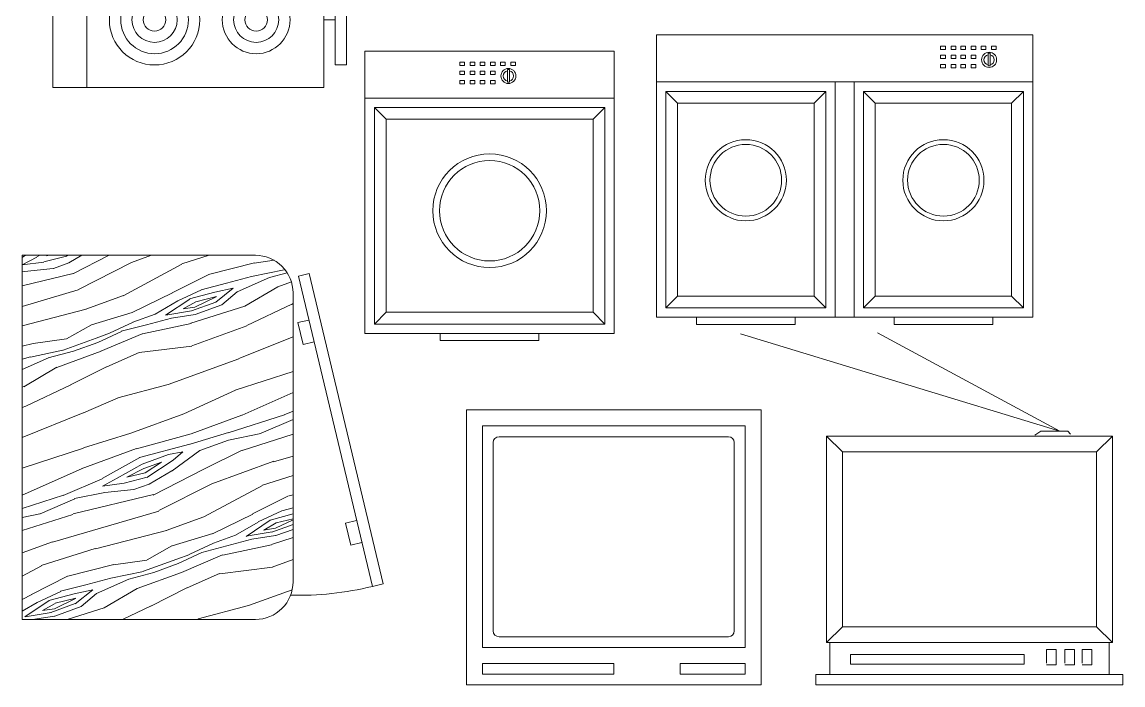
# Model space of a CAD drawing. Header units: millimetres. Extents: x -37049 to 129367, y 25385 to 90033.
# Drawn here: x 32367 to 34707, y 39716 to 41125 of the extents above; entities that cross this region are included whole.
import ezdxf

# ---------------------------------------------------------------- set-up
doc = ezdxf.new("R2010")
doc.units = ezdxf.units.MM
doc.header["$MEASUREMENT"] = 0
doc.layers.add('NTHAY1', color=61, linetype='Continuous', lineweight=25)
doc.layers.add('NVDUNG', color=143, linetype='Continuous', lineweight=13)

# ---------------------------------------------------------------- blocks, each defined once
blk = doc.blocks.new('A$C67FB2545')
at = {"layer": 'NVDUNG'}
for p, q in [((72, 773.8), (72, 0)), ((576, 629.8), (600, 629.8)), ((600, 581.8), (576, 581.8)), ((600, 192), (576, 192)), ((576, 144), (600, 144))]:
    blk.add_line(p, q, dxfattribs=at)
at = {"layer": 'NVDUNG', "color": 44, "lineweight": 9}
for p, q in [((144, 506.9), (144, 266.9)), ((480, 266.9), (480, 506.9)), ((480, 482.9), (144, 482.9)), ((144, 458.9), (480, 458.9)), ((480, 434.9), (144, 434.9)), ((144, 410.9), (480, 410.9)), ((480, 386.9), (144, 386.9)), ((144, 362.9), (480, 362.9)), ((480, 338.9), (144, 338.9)), ((144, 314.9), (480, 314.9)), ((480, 290.9), (144, 290.9))]:
    blk.add_line(p, q, dxfattribs=at)
at = {"layer": 'NVDUNG'}
for points in [[(576, 773.8), (0, 773.8), (0, 0), (576, 0)], [(624, 725.8), (600, 725.8), (600, 48), (624, 48)]]:
    blk.add_lwpolyline(points, close=True, dxfattribs=at)
at = {"layer": 'NVDUNG', "color": 44, "lineweight": 9}
blk.add_lwpolyline([(504, 506.9), (120, 506.9), (120, 266.9), (504, 266.9)], close=True, dxfattribs=at)
for centre, radius in [((216, 629.8), 96), ((216, 629.8), 72), ((432, 629.8), 72), ((216, 629.8), 48), ((432, 629.8), 48), ((216, 629.8), 24), ((432, 629.8), 24), ((216, 144), 96), ((216, 144), 72), ((432, 144), 72), ((216, 144), 48), ((432, 144), 48), ((216, 144), 24), ((432, 144), 24)]:
    blk.add_circle(centre, radius, dxfattribs=at)
blk = doc.blocks.new('A$C7E135255')
at = {"layer": 'NVDUNG'}
for p, q in [((679.2, 539.1), (0, 746.2)), ((679.2, 539.1), (291.4, 748.2)), ((638.2, 539.1), (625.9, 530.9)), ((695.7, 539.1), (638.2, 539.1)), ((701.8, 533), (695.7, 539.1)), ((790.6, 528.8), (183.1, 528.8)), ((183.1, 90), (183.1, 528.8)), ((216.9, 495), (183.1, 528.8)), ((756.9, 495), (790.6, 528.8)), ((790.6, 90), (790.6, 528.8)), ((756.9, 495), (216.9, 495)), ((216.9, 123.8), (216.9, 495)), ((756.9, 123.8), (756.9, 495)), ((216.9, 123.8), (183.1, 90)), ((756.9, 123.8), (216.9, 123.8)), ((756.9, 123.8), (790.6, 90)), ((790.6, 90), (183.1, 90)), ((189.9, 22.5), (189.9, 90)), ((650.5, 46.6), (650.5, 75.3)), ((650.5, 75.3), (671, 75.3)), ((671, 75.3), (671, 42.5)), ((689.5, 46.6), (689.5, 75.3)), ((689.5, 75.3), (710, 75.3)), ((710, 75.3), (710, 42.5)), ((726.4, 46.6), (726.4, 75.3)), ((726.4, 75.3), (746.9, 75.3)), ((746.9, 75.3), (746.9, 42.5)), ((783.9, 22.5), (783.9, 90)), ((233.9, 44.5), (233.9, 65)), ((233.9, 65), (603.3, 65)), ((603.3, 65), (603.3, 44.5)), ((603.3, 44.5), (233.9, 44.5)), ((671, 42.5), (650.5, 42.5)), ((710, 42.5), (689.5, 42.5)), ((746.9, 42.5), (726.4, 42.5)), ((183.1, 22.5), (160.6, 22.5)), ((160.6, 22.5), (160.6, 0)), ((160.6, 0), (813.1, 0)), ((790.6, 22.5), (183.1, 22.5)), ((790.6, 22.5), (813.1, 22.5)), ((813.1, 22.5), (813.1, 0))]:
    blk.add_line(p, q, dxfattribs=at)
blk = doc.blocks.new('A$C775F3900')
at = {"layer": 'NVDUNG'}
for p, q in [((626.6, 584.4), (0, 584.4)), ((0, 584.4), (0, 0)), ((626.6, 0), (626.6, 584.4)), ((592.4, 550.3), (34.2, 550.3)), ((34.2, 550.3), (34.2, 79.7)), ((592.4, 79.7), (592.4, 550.3)), ((57, 515), (57, 115)), ((557.1, 527.5), (69.5, 527.5)), ((569.6, 115), (569.6, 515)), ((69.5, 102.5), (557.1, 102.5)), ((34.2, 79.7), (592.4, 79.7)), ((34.2, 45.6), (34.2, 22.8)), ((313.3, 45.6), (34.2, 45.6)), ((313.3, 22.8), (313.3, 45.6)), ((592.4, 45.6), (454.7, 45.6)), ((454.7, 45.6), (454.7, 22.8)), ((592.4, 22.8), (592.4, 45.6)), ((0, 0), (626.6, 0)), ((34.2, 22.8), (313.3, 22.8)), ((454.7, 22.8), (592.4, 22.8))]:
    blk.add_line(p, q, dxfattribs=at)
for centre, start, end in [((69.5, 515), 90, 180), ((557.1, 515), 0, 90), ((69.5, 115), 180, 270), ((557.1, 115), 270, 0)]:
    blk.add_arc(centre, 12.5, start, end, dxfattribs=at)
blk = doc.blocks.new('A$C14832C8E')
at = {"layer": 'NVDUNG', "lineweight": 0, "ltscale": 200}
h = blk.add_hatch(dxfattribs=at)
h.set_pattern_fill('WOOD8', color=47, scale=500, angle=20, style=0, pattern_type=2)
h.set_pattern_definition([(9.6952, (-31769.335, -38291.917), (2990.08751, 556.21669), [55.9015, -5534.268]), (20, (-31714.23, -38282.5), (298.836, 640.8564), [55, -445]), (38.4349, (-31662.55, -38263.69), (768.68303, 811.8658), [47.434, -1533.7045]), (192.875, (-31625.39, -38234.206), (3459.93413, 727.22506), [40.3115, -3990.8175]), (194.8056, (-31664.69, -38243.19), (4869.472674, 1240.256764), [55.227, -5467.4535]), (214.0362, (-31718.08, -38257.3), (-1238.52945, -982.8757), [61.8465, -1999.706]), (29.4623, (-31731.75, -38278.24), (2178.22216, 1324.89593), [30.414, -3010.9675]), (13.6598, (-31705.266, -38263.28), (-3929.780544, -898.23342), [45.277, -4482.4155]), (205.7106, (-31661.27, -38252.585), (-4057.606226, -2008.937474), [50.2495, -4974.6885]), (188.6901, (-31706.54, -38274.38), (2050.39526, 214.19522), [25.495, -2524.0145]), (14.8056, (-31809.91, -38312.007), (-4869.472674, -1240.256764), [55.227, -5467.4535]), (8.6901, (-31756.52, -38297.89), (-2050.39526, -214.19522), [50.99, -2498.5195]), (20, (-31706.1, -38290.2), (298.836, 640.8564), [60, -440]), (40.556, (-31649.73, -38269.67), (2007.21296, 1794.741413), [42.72, -4229.282]), (23.8141, (-31617.274, -38241.893), (6406.836917, 2863.990078), [75.1665, -7441.4815]), (14.8056, (-31548.507, -38211.543), (-4869.472674, -1240.256764), [55.227, -5467.4535]), (20, (-31495.1, -38197.43), (298.836, 640.8564), [55, -445]), (25.1944, (-31913.277, -38349.63), (4527.454164, 2179.944898), [55.227, -5467.4535]), (14.8056, (-31863.304, -38326.12), (-4869.472674, -1240.256764), [55.227, -5467.4535]), (20, (-31916.7, -38340.23), (298.836, 640.8564), [30, -470]), (25.1944, (-31888.506, -38329.97), (4527.454164, 2179.944898), [55.227, -5467.4535]), (20, (-31838.53, -38306.46), (298.836, 640.8564), [50, -450]), (30.3048, (-31791.55, -38289.36), (-2648.06912, -1495.904497), [55.9015, -5534.268]), (25.1944, (-31743.286, -38261.153), (4527.454164, 2179.944898), [55.227, -5467.4535]), (14.8056, (-31693.313, -38237.643), (-4869.472674, -1240.256764), [55.227, -5467.4535]), (14.8056, (-31639.92, -38223.53), (-4869.472674, -1240.256764), [55.227, -5467.4535]), (11.8699, (-31586.53, -38209.42), (-2990.08772, -556.21438), [70.7105, -3464.823]), (20, (-31517.33, -38194.87), (298.836, 640.8564), [75, -425]), (7.4712, (-31433.516, -38483.62), (2520.241706, 385.20429), [46.0975, -4563.6745]), (14.2894, (-31387.81, -38477.63), (-4399.62682, -1069.24362), [50.2495, -4974.6885]), (28.1301, (-31433.516, -38483.62), (2648.0678, 1495.9064), [35.3555, -3500.1785]), (29.4623, (-31402.34, -38466.95), (2178.22216, 1324.89593), [60.8275, -2980.5535]), (20, (-31819.2, -38608.04), (298.836, 640.8564), [60, -440]), (10.5377, (-31762.84, -38587.52), (-2520.24167, -385.20505), [30.414, -3010.9675]), (221.8014, (-31732.94, -38581.96), (1238.529, 982.87653), [26.926, -2665.6565]), (212.9946, (-31753.01, -38599.91), (3886.597425, 2478.78226), [66.7085, -6604.1235]), (12.875, (-31381.83, -38464.81), (-3459.93413, -727.22506), [40.3115, -3990.8175]), (27.125, (-31381.83, -38464.81), (3117.91457, 1666.91607), [40.3115, -3990.8175]), (20, (-31815.8, -38617.44), (298.836, 640.8564), [40, -460]), (214.0362, (-31778.21, -38603.76), (-1238.52945, -982.8757), [41.231, -2020.322]), (16.6335, (-31717.565, -38565.724), (-7688.552594, -2266.30957), [85.147, -8429.5465]), (17.7094, (-31635.981, -38541.35), (-11447.3208555, -3634.397427), [125.1, -12384.896]), (23.1798, (-31516.81, -38503.296), (7816.378973, 3377.013406), [90.139, -8923.7395]), (29.4623, (-31433.95, -38467.82), (2178.22216, 1324.89593), [91.2415, -2950.14]), (30.3048, (-31803.83, -38650.33), (-2648.06912, -1495.904497), [55.9015, -5534.268]), (35.9454, (-31755.57, -38622.12), (-1708.37525, -1153.88657), [72.801, -3567.254]), (20, (-31696.63, -38579.4), (298.836, 640.8564), [65, -435]), (11.8699, (-31635.55, -38557.156), (-2990.08772, -556.21438), [70.7105, -3464.823]), (23.5763, (-31566.35, -38542.61), (6876.68648, 3034.993136), [80.156, -7935.4535]), (11.2538, (-31492.886, -38510.55), (3459.93465, 727.222106), [65.7645, -6510.7085]), (5.9638, (-31428.39, -38497.72), (-1580.54893, -43.1849), [61.8465, -1999.706]), (20, (-31366.87, -38491.3), (298.836, 640.8564), [35, -465]), (194.8056, (-31717.565, -38565.724), (4869.472674, 1240.256764), [110.4535, -5412.227]), (15.2364, (-31831.192, -38575.155), (-5339.318483, -1411.268618), [120.416, -5900.3815]), (20, (-31715, -38543.5), (298.836, 640.8564), [115, -385]), (24.0856, (-31606.944, -38504.177), (5936.992695, 2692.97545), [140.3565, -6877.4775]), (20, (-31478.8, -38446.9), (298.836, 640.8564), [125, -375]), (27.125, (-31795.28, -38673.82), (3117.91457, 1666.91607), [120.934, -3910.195]), (26.3402, (-31687.65, -38618.685), (3587.75986, 1837.927523), [90.554, -4437.1385]), (17.5104, (-31606.495, -38578.506), (-10507.631711, -3292.366783), [115.1085, -11395.756]), (13.4802, (-31496.72, -38543.873), (-12729.0341058, -3036.7231194), [176.139, -17437.776]), (23.0128, (-31906.437, -38368.423), (8286.222819, 3548.029531), [95.1315, -9418.0175]), (11.8699, (-31818.876, -38331.23), (-2990.08772, -556.21438), [106.066, -3429.468]), (17.6141, (-31715.078, -38309.416), (-10977.4725104, -3463.393523), [120.104, -11890.308]), (30.6197, (-31600.605, -38273.072), (-4826.28714, -2820.806934), [81.394, -8058.016]), (20, (-31530.56, -38231.6), (298.836, 640.8564), [100, -400]), (16.8202, (-31926.958, -38312.04), (-8158.396053, -2437.329203), [90.139, -8923.7395]), (26.009, (-31840.675, -38285.958), (-4527.453032, -2179.946664), [95.525, -9456.9615]), (26.7098, (-31754.825, -38244.07), (-4057.608237, -2008.934251), [85.586, -8473.035]), (14.2894, (-31678.37, -38205.6), (-4399.62682, -1069.24362), [100.499, -4924.439]), (7.9052, (-31580.98, -38180.795), (-4570.637431, -599.394621), [71.589, -7087.3215]), (29.4623, (-31510.07, -38170.95), (2178.22216, 1324.89593), [60.8275, -2980.5535]), (23.8141, (-31894.466, -38401.312), (6406.836917, 2863.990078), [75.1665, -7441.4815]), (7.1957, (-31825.7, -38370.962), (-6621.032502, -813.588161), [112.805, -11167.709]), (20, (-31713.8, -38356.83), (298.836, 640.8564), [125, -375]), (25.4403, (-31596.32, -38314.08), (-4997.300623, -2350.954038), [105.475, -10442.0365]), (26.7098, (-31501.073, -38268.77), (-4057.608237, -2008.934251), [85.586, -8473.035]), (20, (-31938.93, -38279.15), (298.836, 640.8564), [85, -415]), (28.1301, (-31859.055, -38250.08), (2648.0678, 1495.9064), [141.4215, -3394.1125]), (17.6141, (-31734.338, -38183.404), (-10977.4725104, -3463.393523), [120.104, -11890.308]), (14.4725, (-31619.865, -38147.06), (10208.790969, 2651.5260475), [155.724, -15416.6875]), (26.8428, (-31783.31, -38706.712), (-7645.3654675, -3846.867488), [125.897, -12463.7815]), (20, (-31671, -38649.86), (298.836, 640.8564), [140, -360]), (16.3478, (-31539.421, -38601.981), (-14907.2540361, -4361.6257296), [235.478, -23312.3455]), (20, (-31843.16, -38542.27), (298.836, 640.8564), [120, -380]), (24.7636, (-31730.4, -38501.224), (4997.301235, 2350.953282), [120.416, -5900.3815]), (18.1524, (-31621.057, -38450.784), (-14266.3986336, -4660.4585783), [155.0805, -15352.982]), (17.2737, (-31473.694, -38402.47), (-9567.935737, -2950.357044), [105.119, -10406.779]), (14.8056, (-31870.525, -38467.09), (-4869.472674, -1240.256764), [110.4535, -5412.227]), (20, (-31763.74, -38438.87), (298.836, 640.8564), [160, -340]), (21.9092, (-31613.387, -38384.142), (13454.528329, 5429.1496126), [150.0835, -14858.2475]), (23.5763, (-31474.144, -38328.14), (6876.68648, 3034.993136), [80.156, -7935.4535])])
h.paths.add_polyline_path([(576, 693.8, 0.414214), (496, 773.8), (0, 773.8), (0, 0), (496, 0, 0.414214), (576, 80)])
at = {"layer": 'NVDUNG'}
for p, q in [((586.2, 630.7), (609.6, 636.3)), ((586.2, 630.7), (597.3, 584)), ((620.7, 589.6), (597.3, 584)), ((711.2, 210.4), (687.8, 204.8)), ((687.8, 204.8), (698.9, 158.1)), ((698.9, 158.1), (722.3, 163.7))]:
    blk.add_line(p, q, dxfattribs=at)
blk.add_lwpolyline([(496, 773.8), (0, 773.8), (0, 0), (496, 0, 0.414214), (576, 80), (576, 693.8, 0.414214)], format="xyb", close=True, dxfattribs=at)
blk.add_lwpolyline([(610.6, 735.2), (587.3, 729.7), (744.6, 70.3), (767.9, 75.9)], close=True, dxfattribs=at)
at = {"layer": 'NVDUNG', "color": 1, "lineweight": 0}
blk.add_arc((588.7, 701.4), 650, 268.4232, 283.8765, dxfattribs=at)
blk = doc.blocks.new('A$C6ED73075')
at = {"layer": 'NVDUNG'}
for p, q in [((0, 15), (0, 615)), ((0, 615), (800, 615)), ((800, 15), (800, 615)), ((0, 515), (800, 515)), ((380, 515), (380, 15)), ((420, 515), (420, 15)), ((0, 15), (800, 15)), ((85.2, 0), (85.2, 15)), ((294.8, 0), (294.8, 15)), ((505.2, 0), (505.2, 15)), ((714.8, 0), (714.8, 15)), ((85.2, 0), (294.8, 0)), ((714.8, 0), (505.2, 0))]:
    blk.add_line(p, q, dxfattribs=at)
at = {"layer": 'NVDUNG', "color": 55, "lineweight": 9}
for p, q in [((705.2, 576), (709.2, 576)), ((705.2, 576), (705.2, 549)), ((709.2, 576), (709.2, 549)), ((705.2, 549), (709.2, 549)), ((45, 470), (20, 495)), ((335, 470), (360, 495)), ((465, 470), (440, 495)), ((755, 470), (780, 495)), ((45, 60), (20, 35)), ((335, 60), (360, 35)), ((465, 60), (440, 35)), ((755, 60), (780, 35))]:
    blk.add_line(p, q, dxfattribs=at)
for points in [[(604.2, 591), (604.2, 584), (614.2, 584), (614.2, 591)], [(626.2, 591), (626.2, 584), (636.2, 584), (636.2, 591)], [(647.2, 591), (647.2, 584), (657.2, 584), (657.2, 591)], [(669.2, 591), (669.2, 584), (679.2, 584), (679.2, 591)], [(690.2, 591), (690.2, 584), (700.2, 584), (700.2, 591)], [(712.2, 591), (712.2, 584), (722.2, 584), (722.2, 591)], [(604.2, 572), (604.2, 565), (614.2, 565), (614.2, 572)], [(626.2, 572), (626.2, 565), (636.2, 565), (636.2, 572)], [(647.2, 572), (647.2, 565), (657.2, 565), (657.2, 572)], [(669.2, 572), (669.2, 565), (679.2, 565), (679.2, 572)], [(604.2, 552), (604.2, 545), (614.2, 545), (614.2, 552)], [(626.2, 552), (626.2, 545), (636.2, 545), (636.2, 552)], [(647.2, 552), (647.2, 545), (657.2, 545), (657.2, 552)], [(669.2, 552), (669.2, 545), (679.2, 545), (679.2, 552)], [(20, 35), (20, 495), (360, 495), (360, 35)], [(440, 495), (440, 35), (780, 35), (780, 495)], [(45, 60), (45, 470), (335, 470), (335, 60)], [(465, 470), (465, 60), (755, 60), (755, 470)]]:
    blk.add_lwpolyline(points, close=True, dxfattribs=at)
at = {"layer": 'NVDUNG'}
for centre, radius in [((707.2, 562), 16), ((190, 306.1), 76.2), ((610, 306.1), 76.2)]:
    blk.add_circle(centre, radius, dxfattribs=at)
at = {"layer": 'NVDUNG', "color": 55, "lineweight": 9}
for centre in [(190, 306.1), (610, 306.1)]:
    blk.add_circle(centre, 86.2, dxfattribs=at)
for start, end in [(100.4757, 259.5243), (280.4757, 79.5243)]:
    blk.add_arc((707.2, 562), 11, start, end, dxfattribs=at)
blk = doc.blocks.new('A$C719371CF')
at = {"layer": 'NVDUNG'}
for p, q in [((0, 15), (0, 615)), ((0, 615), (530, 615)), ((530, 615), (530, 15)), ((0, 515), (530, 515)), ((0, 15), (530, 15)), ((160.2, 0), (160.2, 15)), ((369.8, 0), (369.8, 15)), ((160.2, 0), (369.8, 0))]:
    blk.add_line(p, q, dxfattribs=at)
at = {"layer": 'NVDUNG', "color": 55, "lineweight": 9}
for p, q in [((302.9, 576), (306.9, 576)), ((302.9, 576), (302.9, 549)), ((306.9, 576), (306.9, 549)), ((302.9, 549), (306.9, 549)), ((45, 470), (20, 495)), ((485, 470), (510, 495)), ((45, 60), (20, 35)), ((485, 60), (510, 35))]:
    blk.add_line(p, q, dxfattribs=at)
for points in [[(201.9, 591), (201.9, 584), (211.9, 584), (211.9, 591)], [(223.9, 591), (223.9, 584), (233.9, 584), (233.9, 591)], [(244.9, 591), (244.9, 584), (254.9, 584), (254.9, 591)], [(266.9, 591), (266.9, 584), (276.9, 584), (276.9, 591)], [(287.9, 591), (287.9, 584), (297.9, 584), (297.9, 591)], [(309.9, 591), (309.9, 584), (319.9, 584), (319.9, 591)], [(201.9, 572), (201.9, 565), (211.9, 565), (211.9, 572)], [(223.9, 572), (223.9, 565), (233.9, 565), (233.9, 572)], [(244.9, 572), (244.9, 565), (254.9, 565), (254.9, 572)], [(266.9, 572), (266.9, 565), (276.9, 565), (276.9, 572)], [(201.9, 552), (201.9, 545), (211.9, 545), (211.9, 552)], [(223.9, 552), (223.9, 545), (233.9, 545), (233.9, 552)], [(244.9, 552), (244.9, 545), (254.9, 545), (254.9, 552)], [(266.9, 552), (266.9, 545), (276.9, 545), (276.9, 552)], [(20, 35), (20, 495), (510, 495), (510, 35)], [(45, 60), (45, 470), (485, 470), (485, 60)]]:
    blk.add_lwpolyline(points, close=True, dxfattribs=at)
at = {"layer": 'NVDUNG'}
for centre, radius in [((304.9, 562), 16), ((265, 275.7), 106.7)]:
    blk.add_circle(centre, radius, dxfattribs=at)
at = {"layer": 'NVDUNG', "color": 55, "lineweight": 9}
blk.add_circle((265, 275.7), 120.7, dxfattribs=at)
for start, end in [(100.4757, 259.5243), (280.4757, 79.5243)]:
    blk.add_arc((304.9, 562), 11, start, end, dxfattribs=at)

msp = doc.modelspace()

# ---------------------------------------------------------------- block references
at = {"layer": 'NTHAY1', "ltscale": 100, "rotation": 359.9999999999985}
msp.add_blockref('A$C719371CF', (33095.5, 40448.3), dxfattribs=at)
at = {"layer": 'NTHAY1'}
msp.add_blockref('A$C14832C8E', (32366.6, 39855.5), dxfattribs=at)
at = {"layer": 'NVDUNG', "ltscale": 2}
for name, p in [('A$C67FB2545', (32432.3, 40985.6)), ('A$C7E135255', (33893.6, 39716.4)), ('A$C775F3900', (33311, 39716.4))]:
    msp.add_blockref(name, p, dxfattribs=at)
at = {"layer": 'NVDUNG', "ltscale": 2, "rotation": 359.9999999999985}
msp.add_blockref('A$C6ED73075', (33715, 40482.6), dxfattribs=at)

doc.saveas('drawing.dxf')
